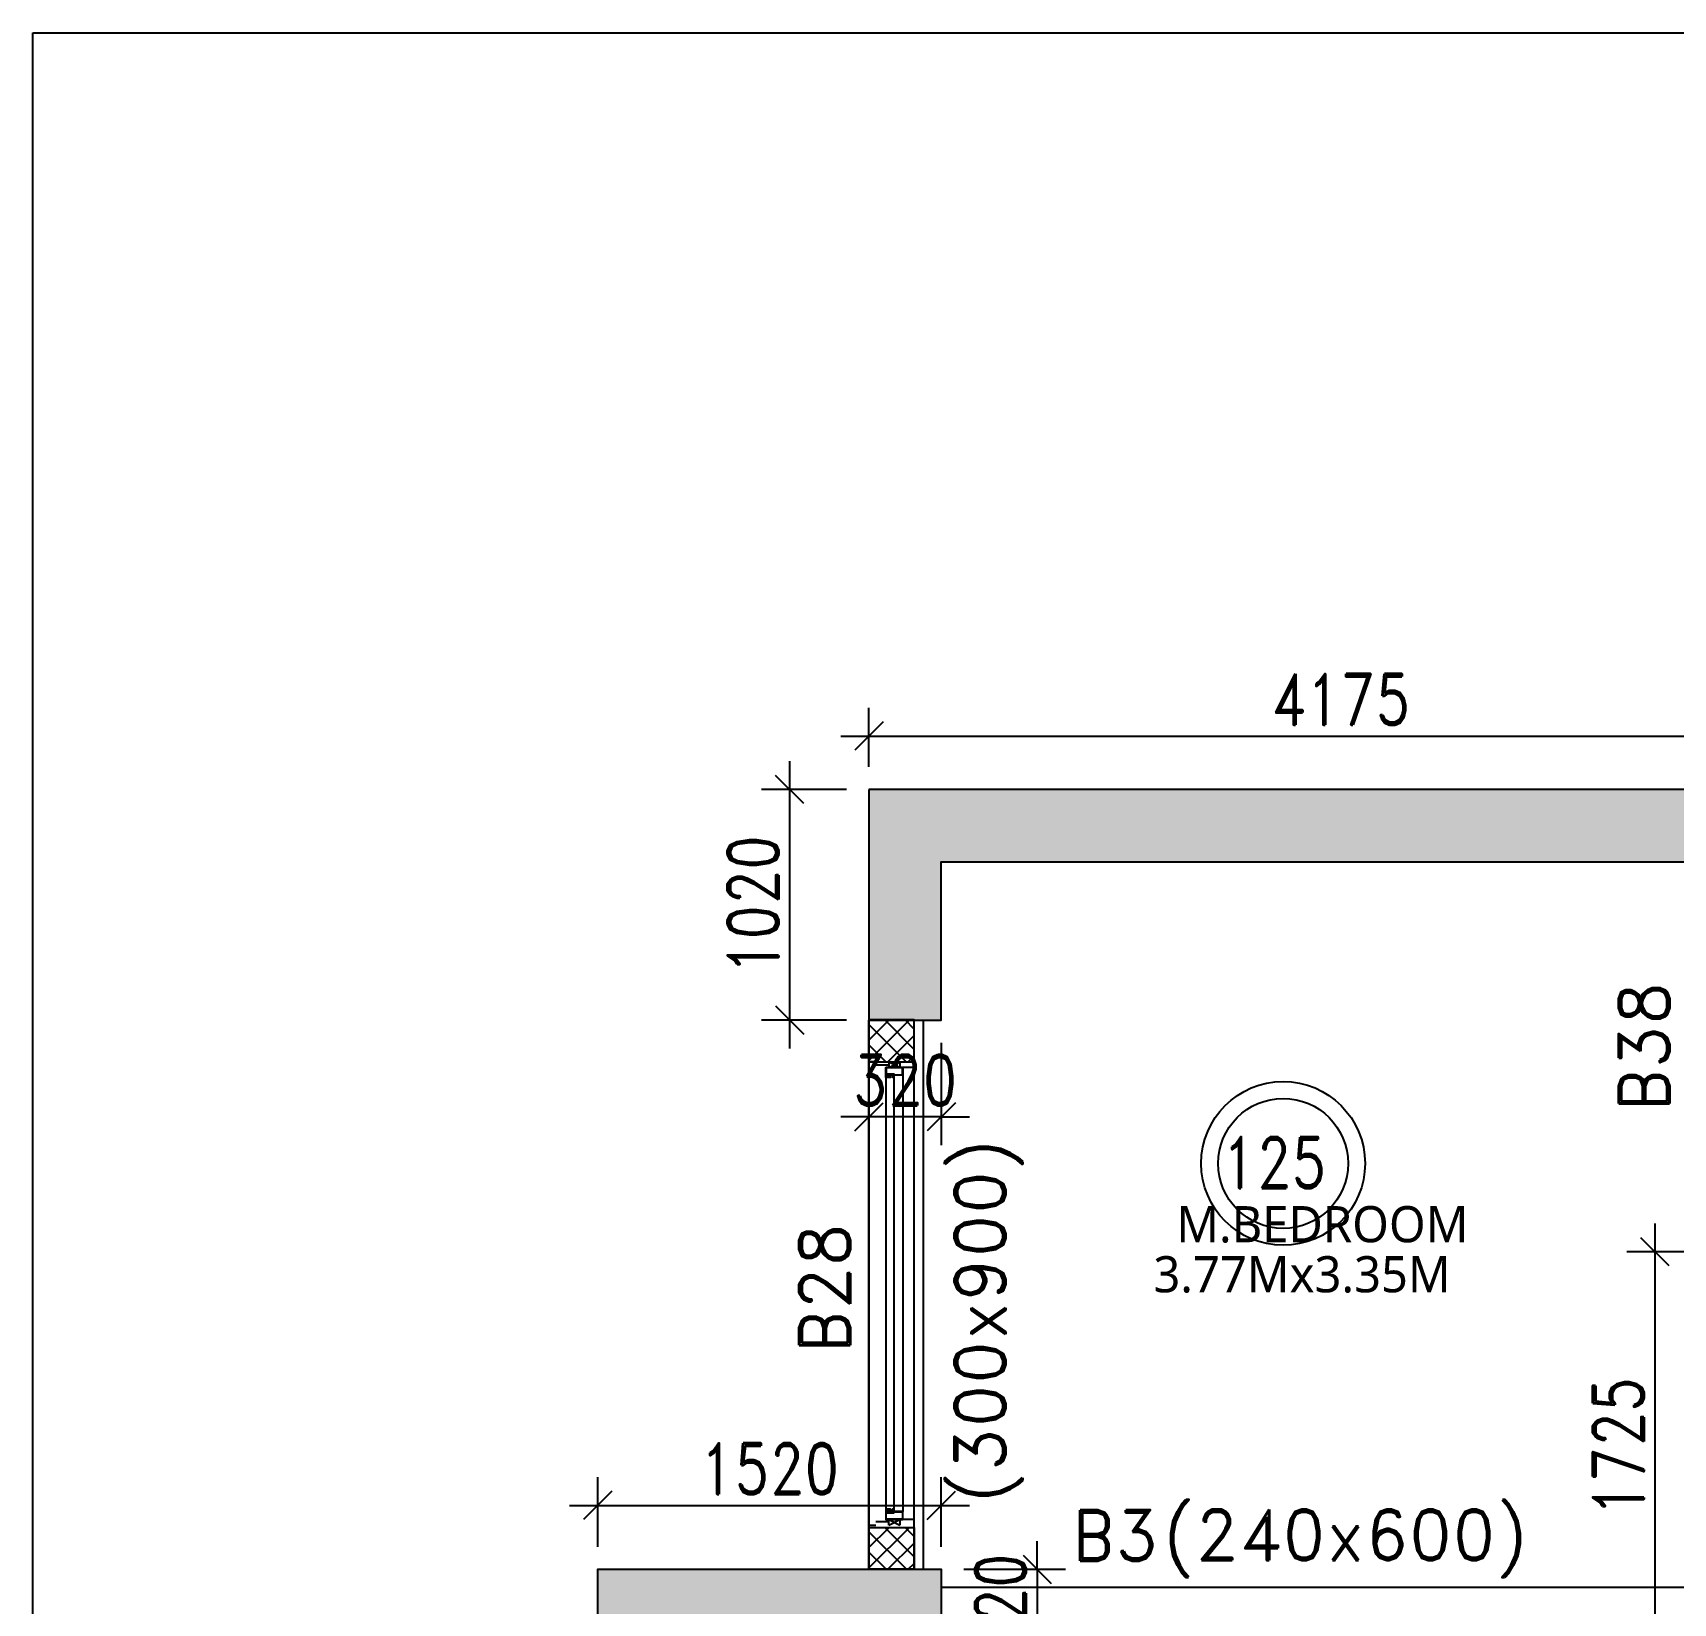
# Model space of a CAD drawing. Header units: millimetres. Extents: x 2061841 to 105821645, y -77612 to 48520811.
# Drawn here: x 105521977 to 105529234, y 48448272 to 48455220 of the extents above; entities that cross this region are included whole.
import ezdxf

# ---------------------------------------------------------------- set-up
doc = ezdxf.new("R2010")
doc.units = ezdxf.units.MM
doc.header["$LTSCALE"] = 10
doc.header["$MEASUREMENT"] = 0
doc.linetypes.add('$0$HIDDEN', pattern=[0.375, 0.25, -0.125])
for name, color, linetype in [('A-ANNO-LABL', 140, 'Continuous'), ('A-GLAZ-FRAM', 74, 'Continuous'), ('A-WALL', 3, 'Continuous'), ('A-WALL-CILL', 140, 'Continuous'), ('A-WALL-FNSH', 8, 'Continuous'), ('A-WALL-PATT', 54, 'Continuous'), ('AS-COLS', 2, 'Continuous'), ('S-BEAM', 4, 'Continuous'), ('S-BEAMNO.', 4, 'Continuous'), ('S-OPENING', 6, 'Continuous'), ('S-slab thk.', 2, 'Continuous')]:
    doc.layers.add(name, color=color, linetype=linetype)
doc.layers.add('A-FIRE DOOR', color=1, linetype='Continuous', true_color=0xff0000)
doc.layers.add('S-STRCOL HATCH', color=33, linetype='Continuous', lineweight=9)
doc.styles.add('200', font='romand.shx', dxfattribs={"width": 0.8, "height": 225})
doc.styles.add('Lucida SU', font='l_10646.ttf')
doc.styles.add('RD', font='romand.shx', dxfattribs={"width": 0.9, "height": 225})
doc.dimstyles.new('GR1', dxfattribs={"dimtxt": 225, "dimasz": 125, "dimexe": 125, "dimexo": 100, "dimgap": 50, "dimtad": 1, "dimdec": 0, "dimzin": 3, "dimdsep": 46, "dimtxsty": '200', "dimblk1": 'OBLIQUE', "dimblk2": 'OBLIQUE', "dimsah": 1, "dimcen": 0.0625, "dimdle": 125, "dimclrd": 3, "dimclre": 3, "dimclrt": 2, "dimadec": 0, "dimazin": 0, "dimtfac": 1, "dimtdec": 0, "dimtix": 1, "dimtmove": 0, "dimatfit": 3, "dimfxl": 1, "dimtolj": 1, "dimtzin": 0, "dimarcsym": 0})
pattern_1 = [(135, (101702366.684, 48122568.903), (-44.9012806, -44.9012806), []), (225, (101702366.684, 48122568.903), (44.9012806, -44.9012806), [])]

# ---------------------------------------------------------------- blocks, each defined once
blk = doc.blocks.new('Win clip')
for points in [[(14, 1.1), (14, 9), (17.6, 9), (17.6, 7.8), (18.8, 7.8), (18.8, 9), (20, 9), (20, 10.2), (0, 10.2), (0, 0), (3.4, 0), (3.4, -1.2), (2, -1.2), (2, -2.4), (4.6, -2.4), (4.6, 0), (16.8, 0), (16.8, -1.2), (15.4, -1.2), (15.4, -2.4), (18, -2.4), (18, 1.1)], [(1.2, 9), (12.7, 9), (12.7, 1.1), (1.2, 1.1)]]:
    blk.add_lwpolyline(points, close=True)
at = {"layer": 'Defpoints'}
blk.add_line((28, 2.7), (22, 2.7), dxfattribs=at)
blk = doc.blocks.new('*U672')
at = {"color": 251}
for p, q in [((0, 87.6), (25, 87.6)), ((25, 87.6), (0, 37.6)), ((0, 87.6), (25, 37.6)), ((2050, 87.6), (2025, 87.6)), ((2025, 87.6), (2050, 37.6)), ((2050, 87.6), (2025, 37.6)), ((25, 37.6), (0, 37.6)), ((2025, 37.6), (2050, 37.6))]:
    blk.add_line(p, q, dxfattribs=at)
for p, q in [((70.2, 100.1), (1990, 100.1)), ((60, 25.1), (1990, 25.1)), ((70.4, 65.4), (1990.2, 65.4))]:
    blk.add_line(p, q)
for points in [[(62.5, 70.1), (62.5, 66.6), (55, 66.6), (55, 85.3), (58.8, 85.3), (58.8, 83.6), (60, 83.6), (60, 88.4), (58.8, 88.4), (58.8, 86.7), (55, 86.7), (55, 98.8), (58.8, 98.8), (58.8, 97.1), (60, 97.1), (60, 100.1), (25, 100.1), (25, 25.1), (60, 25.1), (60, 65.4), (70, 65.4), (70, 70.1)], [(1987.5, 70.1), (1987.5, 66.6), (1995, 66.6), (1995, 85.3), (1991.2, 85.3), (1991.2, 83.6), (1990, 83.6), (1990, 88.4), (1991.2, 88.4), (1991.2, 86.7), (1995, 86.7), (1995, 98.8), (1991.2, 98.8), (1991.2, 97.1), (1990, 97.1), (1990, 100.1), (2025, 100.1), (2025, 25.1), (1990, 25.1), (1990, 65.4), (1980, 65.4), (1980, 70.1)], [(69, 69.1), (67.8, 69.1), (67.8, 70.1), (70, 70.1), (67.8, 70.1), (67.8, 69.1), (69, 69.1), (69, 66.6), (63.5, 66.6), (63.5, 69.1)], [(1981, 69.1), (1982.2, 69.1), (1982.2, 70.1), (1980, 70.1), (1982.2, 70.1), (1982.2, 69.1), (1981, 69.1), (1981, 66.6), (1986.5, 66.6), (1986.5, 69.1)]]:
    blk.add_lwpolyline(points)
for points in [[(58.8, 26.3), (26.2, 26.3), (26.2, 98.9), (53.8, 98.9), (53.8, 65.4), (58.8, 65.4)], [(64.7, 80.1), (64.7, 79.1), (63.5, 79.1), (64.7, 79.1), (64.7, 80.1), (62.5, 80.1)], [(1985.3, 80.1), (1985.3, 79.1), (1986.5, 79.1), (1985.3, 79.1), (1985.3, 80.1), (1987.5, 80.1)], [(1991.2, 26.3), (2023.8, 26.3), (2023.8, 98.9), (1996.2, 98.9), (1996.2, 65.4), (1991.2, 65.4)]]:
    blk.add_lwpolyline(points, close=True)
at = {"layer": 'A-WALL-CILL'}
blk.add_line((2025, -25), (25, -25), dxfattribs=at)
blk.add_lwpolyline([(0, 145.1), (0, 175.1), (2050, 175.1), (2050, 145.1)], dxfattribs=at)
at = {"layer": 'A-WALL-FNSH'}
for p, q in [((14.8, 87.6), (14.8, 145.1)), ((2035.2, 87.6), (2035.2, 145.1)), ((25, -25), (25, 35.1)), ((2025, -25), (2025, 35.1))]:
    blk.add_line(p, q, dxfattribs=at)
at = {"rotation": 270}
blk.add_blockref('Win clip', (60, 100.1), dxfattribs=at)
at = {"xscale": -1, "rotation": 90}
blk.add_blockref('Win clip', (1990, 100.1), dxfattribs=at)
blk = doc.blocks.new('_Oblique')
at = {"color": 0, "linetype": 'ByBlock', "lineweight": -2}
blk.add_line((-0.5, -0.5), (0.5, 0.5), dxfattribs=at)
blk = doc.blocks.new('*D857')
at = {"layer": 'AS-COLS', "color": 3, "lineweight": -2, "transparency": 16777216}
for p, q in [((102763419.9, 48546436.3), (102763419.9, 48546561.3)), ((102763095.5, 48546436.3), (102763544.9, 48546436.3)), ((102763419.9, 48546436.3), (102763419.9, 48546116.3)), ((102763095.5, 48546116.3), (102763544.9, 48546116.3)), ((102763419.9, 48546116.3), (102763419.9, 48545991.3))]:
    blk.add_line(p, q, dxfattribs=at)
at = {"layer": 'Defpoints', "color": 0, "transparency": 16777216}
for p in [(102762995.5, 48546436.3), (102762995.5, 48546116.3), (102763419.9, 48546116.3)]:
    blk.add_point(p, dxfattribs=at)
at = {"layer": 'AS-COLS', "color": 3, "lineweight": -2, "transparency": 16777216, "xscale": 125, "yscale": 125, "zscale": 125}
for p, rotation in [((102763419.9, 48546436.3), 270), ((102763419.9, 48546116.3), 90)]:
    blk.add_blockref('_Oblique', p, dxfattribs=dict(at, rotation=rotation))
at = {"layer": 'AS-COLS', "color": 2, "transparency": 16777216, "insert": (102763257.4, 48546276.3), "char_height": 225, "attachment_point": 5, "rotation": 90, "style": '200'}
blk.add_mtext('\\A1;320', dxfattribs=at)
blk = doc.blocks.new('*D858')
at = {"layer": 'AS-COLS', "color": 3, "lineweight": -2, "transparency": 16777216}
for p, q in [((102761475.5, 48546536.3), (102761475.5, 48546843.8)), ((102762995.5, 48546536.3), (102762995.5, 48546843.8)), ((102761350.5, 48546718.8), (102763120.5, 48546718.8))]:
    blk.add_line(p, q, dxfattribs=at)
at = {"layer": 'Defpoints', "color": 0, "transparency": 16777216}
for p in [(102762995.5, 48546718.8), (102761475.5, 48546436.3), (102762995.5, 48546436.3)]:
    blk.add_point(p, dxfattribs=at)
at = {"layer": 'AS-COLS', "color": 3, "lineweight": -2, "transparency": 16777216, "xscale": 125, "yscale": 125, "zscale": 125, "rotation": 180}
blk.add_blockref('_Oblique', (102761475.5, 48546718.8), dxfattribs=at)
at = {"layer": 'AS-COLS', "color": 3, "lineweight": -2, "transparency": 16777216, "xscale": 125, "yscale": 125, "zscale": 125}
blk.add_blockref('_Oblique', (102762995.5, 48546718.8), dxfattribs=at)
at = {"layer": 'AS-COLS', "color": 2, "transparency": 16777216, "insert": (102762235.5, 48546881.3), "char_height": 225, "attachment_point": 5, "style": '200'}
blk.add_mtext('\\A1;1520', dxfattribs=at)
blk = doc.blocks.new('*D859')
at = {"layer": 'AS-COLS', "color": 3, "lineweight": -2, "transparency": 16777216}
for p, q in [((102762675.5, 48548766.1), (102762675.5, 48548313)), ((102762995.5, 48548766.1), (102762995.5, 48548313)), ((102762675.5, 48548438), (102762550.5, 48548438)), ((102762995.5, 48548438), (102762675.5, 48548438)), ((102762995.5, 48548438), (102763120.5, 48548438))]:
    blk.add_line(p, q, dxfattribs=at)
at = {"layer": 'Defpoints', "color": 0, "transparency": 16777216}
for p in [(102762675.5, 48548866.1), (102762995.5, 48548866.1), (102762675.5, 48548438)]:
    blk.add_point(p, dxfattribs=at)
at = {"layer": 'AS-COLS', "color": 3, "lineweight": -2, "transparency": 16777216, "xscale": 125, "yscale": 125, "zscale": 125}
blk.add_blockref('_Oblique', (102762675.5, 48548438), dxfattribs=at)
at = {"layer": 'AS-COLS', "color": 3, "lineweight": -2, "transparency": 16777216, "xscale": 125, "yscale": 125, "zscale": 125, "rotation": 180}
blk.add_blockref('_Oblique', (102762995.5, 48548438), dxfattribs=at)
at = {"layer": 'AS-COLS', "color": 2, "transparency": 16777216, "insert": (102762835.5, 48548600.5), "char_height": 225, "attachment_point": 5, "style": '200'}
blk.add_mtext('\\A1;320', dxfattribs=at)
blk = doc.blocks.new('*D860')
at = {"layer": 'AS-COLS', "color": 3, "lineweight": -2, "transparency": 16777216}
for p, q in [((102762325.1, 48548741.1), (102762325.1, 48550011.3)), ((102762575.5, 48549886.3), (102762200.1, 48549886.3)), ((102762575.5, 48548866.1), (102762200.1, 48548866.1))]:
    blk.add_line(p, q, dxfattribs=at)
at = {"layer": 'Defpoints', "color": 0, "transparency": 16777216}
for p in [(102762325.1, 48549886.3), (102762675.5, 48549886.3), (102762675.5, 48548866.1)]:
    blk.add_point(p, dxfattribs=at)
at = {"layer": 'AS-COLS', "color": 3, "lineweight": -2, "transparency": 16777216, "xscale": 125, "yscale": 125, "zscale": 125}
for p, rotation in [((102762325.1, 48549886.3), 90), ((102762325.1, 48548866.1), 270)]:
    blk.add_blockref('_Oblique', p, dxfattribs=dict(at, rotation=rotation))
at = {"layer": 'AS-COLS', "color": 2, "transparency": 16777216, "insert": (102762162.6, 48549376.2), "char_height": 225, "attachment_point": 5, "rotation": 90, "style": '200'}
blk.add_mtext('\\A1;1020', dxfattribs=at)
blk = doc.blocks.new('*D861')
at = {"layer": 'AS-COLS', "color": 3, "lineweight": -2, "transparency": 16777216}
for p, q in [((102762675.5, 48549986.3), (102762675.5, 48550247.8)), ((102766850.5, 48549986.3), (102766850.5, 48550247.8)), ((102762550.5, 48550122.8), (102766975.5, 48550122.8))]:
    blk.add_line(p, q, dxfattribs=at)
at = {"layer": 'Defpoints', "color": 0, "transparency": 16777216}
for p in [(102766850.5, 48550122.8), (102762675.5, 48549886.3), (102766850.5, 48549886.3)]:
    blk.add_point(p, dxfattribs=at)
at = {"layer": 'AS-COLS', "color": 3, "lineweight": -2, "transparency": 16777216, "xscale": 125, "yscale": 125, "zscale": 125, "rotation": 180}
blk.add_blockref('_Oblique', (102762675.5, 48550122.8), dxfattribs=at)
at = {"layer": 'AS-COLS', "color": 3, "lineweight": -2, "transparency": 16777216, "xscale": 125, "yscale": 125, "zscale": 125}
blk.add_blockref('_Oblique', (102766850.5, 48550122.8), dxfattribs=at)
at = {"layer": 'AS-COLS', "color": 2, "transparency": 16777216, "insert": (102764763, 48550285.3), "char_height": 225, "attachment_point": 5, "style": '200'}
blk.add_mtext('\\A1;4175', dxfattribs=at)
blk = doc.blocks.new('*D866')
at = {"layer": 'AS-COLS', "color": 3, "lineweight": -2, "transparency": 16777216}
for p, q in [((102766153.5, 48545990.9), (102766153.5, 48547965.7)), ((102766430.5, 48547840.7), (102766028.5, 48547840.7)), ((102766430.5, 48546115.9), (102766028.5, 48546115.9))]:
    blk.add_line(p, q, dxfattribs=at)
at = {"layer": 'Defpoints', "color": 0, "transparency": 16777216}
for p in [(102766153.5, 48547840.7), (102766530.5, 48547840.7), (102766530.5, 48546115.9)]:
    blk.add_point(p, dxfattribs=at)
at = {"layer": 'AS-COLS', "color": 3, "lineweight": -2, "transparency": 16777216, "xscale": 125, "yscale": 125, "zscale": 125}
for p, rotation in [((102766153.5, 48547840.7), 90), ((102766153.5, 48546115.9), 270)]:
    blk.add_blockref('_Oblique', p, dxfattribs=dict(at, rotation=rotation))
at = {"layer": 'AS-COLS', "color": 2, "transparency": 16777216, "insert": (102765991, 48546978.3), "char_height": 225, "attachment_point": 5, "rotation": 90, "style": '200'}
blk.add_mtext('\\A1;1725', dxfattribs=at)
blk = doc.blocks.new('TOWER-A TYPICAL FLOOR FRAMING PLAN N')
at = {"layer": 'A-WALL-PATT'}
h = blk.add_hatch(dxfattribs=at)
h.set_pattern_fill('ANSI37', color=8, scale=20, angle=90)
h.set_pattern_definition(pattern_1)
h.paths.add_polyline_path([(102762675.5, 48548681.7), (102762875.5, 48548681.7), (102762875.5, 48548866.7), (102762675.5, 48548866.7), (102762675.5, 48548681.7)])
h = blk.add_hatch(dxfattribs=at)
h.set_pattern_fill('ANSI37', color=8, scale=20, angle=90)
h.set_pattern_definition(pattern_1)
h.paths.add_polyline_path([(102762675.5, 48546621.9), (102762875.5, 48546621.9), (102762875.5, 48546436.3), (102762675.5, 48546436.3), (102762675.5, 48546621.9)])
at = {"layer": 'S-STRCOL HATCH'}
h = blk.add_hatch(color=256, dxfattribs=at)
h.dxf.hatch_style = 1
h.paths.add_polyline_path([(102762675.5, 48549887), (102762675.5, 48548866.9), (102762995.5, 48548866.9), (102762995.5, 48549567), (102766850.5, 48549567), (102766850.5, 48549887)])
h = blk.add_hatch(color=256, dxfattribs=at)
h.dxf.hatch_style = 1
h.paths.add_polyline_path([(102761475.5, 48546116.3), (102761475.5, 48546436.3), (102762995.5, 48546436.3), (102762995.5, 48546116.3)])
at = {"layer": 'A-FIRE DOOR'}
blk.add_lwpolyline([(102758976.4, 48553234.4), (102808052.2, 48553234.4), (102808052.2, 48519249.1), (102758976.4, 48519249.1)], close=True, dxfattribs=at)
at = {"layer": 'A-WALL', "color": 8}
for p, q in [((102762675.5, 48546436.3, 0), (102762675.5, 48548866.1, 0)), ((102762875.5, 48546436.3, 0), (102762875.5, 48548866.1, 0)), ((102762675.5, 48548682.1, 0), (102762875.5, 48548682.7)), ((102762675.5, 48546621.9, 0), (102762875.5, 48546621.3))]:
    blk.add_line(p, q, dxfattribs=at)
at = {"layer": 'A-WALL', "color": 8, "elevation": 0}
for points in [[(102762675.5, 48548681.7), (102762875.5, 48548681.7), (102762875.5, 48548866.7), (102762675.5, 48548866.7)], [(102762675.5, 48546621.9), (102762875.5, 48546621.9), (102762875.5, 48546436.3), (102762675.5, 48546436.3)]]:
    blk.add_lwpolyline(points, close=True, dxfattribs=at)
at = {"layer": 'AS-COLS', "color": 1}
for points in [[(102762675.5, 48549886.3), (102762675.5, 48548866.1), (102762995.5, 48548866.1), (102762995.5, 48549566.3), (102766850.5, 48549566.3), (102766850.5, 48549886.3)], [(102761475.5, 48546116.3), (102761475.5, 48546436.3), (102762995.5, 48546436.3), (102762995.5, 48546116.3)]]:
    blk.add_lwpolyline(points, close=True, dxfattribs=at)
at = {"layer": 'S-BEAM'}
blk.add_line((102762675.5, 48548866.1, 0), (102762675.1, 48546436.3, 0), dxfattribs=at)
at = {"layer": 'S-BEAM', "linetype": '$0$HIDDEN'}
for p, q in [((102762915.5, 48548866.1, 0), (102762915.1, 48546436.3, 0)), ((102766530.5, 48546356.3), (102762995.5, 48546356.3))]:
    blk.add_line(p, q, dxfattribs=at)
at = {"layer": 'S-slab thk.'}
for radius in [362.3, 287.3]:
    blk.add_circle((102764507.9, 48548232, 0), radius, dxfattribs=at)
at = {"layer": 'A-GLAZ-FRAM', "color": 252, "xscale": -1, "rotation": 89.99681499126461}
blk.add_blockref('*U672', (102762850.6, 48548682.1, 0), dxfattribs=at)
at = {"layer": 'A-ANNO-LABL', "color": 252, "style": 'Lucida SU'}
for s, p in [('M.BEDROOM', (102764035.2, 48547883.1, 207.4)), ('3.77Mx3.35M', (102763933.9, 48547661.7, 207.4))]:
    blk.add_text(s, height=160, dxfattribs=at).set_placement(p)
at = {"layer": 'S-BEAMNO.', "color": 4, "style": 'RD'}
for s, rotation, p in [('B38', 90.00028, (102766217.4, 48548458.1)), ('B28', 90.00028, (102762592.2, 48547389.5, 0)), ('B3', 0.00028, (102763571.3, 48546473.5))]:
    blk.add_text(s, height=225, rotation=rotation, dxfattribs=at).set_placement(p)
at = {"layer": 'S-BEAMNO.', "color": 2, "style": 'RD'}
for s, rotation, p in [('(300x900)', 90.00028, (102763279.4, 48546734.2, 0)), ('(240x600)', 0.00028, (102763983.2, 48546476.1, 0))]:
    blk.add_text(s, height=225, rotation=rotation, dxfattribs=at).set_placement(p)
at = {"layer": 'S-slab thk.', "style": 'RD', "width": 0.8}
blk.add_text('125', height=225, rotation=0.00028, dxfattribs=at).set_placement((102764236.5, 48548123.2, 0))
at = {"layer": 'AS-COLS', "color": 6}
for base, p1, p2, picture, middle in [((102766850.5, 48550122.8), (102762675.5, 48549886.3), (102766850.5, 48549886.3), '*D861', (102764763, 48550285.3)), ((102762675.5, 48548438), (102762995.5, 48548866.1), (102762675.5, 48548866.1), '*D859', (102762835.5, 48548600.5)), ((102762995.5, 48546718.8), (102761475.5, 48546436.3), (102762995.5, 48546436.3), '*D858', (102762235.5, 48546881.3))]:
    dim = blk.add_linear_dim(base=base, p1=p1, p2=p2, dimstyle='GR1', dxfattribs=at)
    dim.commit()
    dim.dimension.update_dxf_attribs({"geometry": picture, "text_midpoint": middle})
for base, p1, p2, picture, middle in [((102762325.1, 48549886.3), (102762675.5, 48548866.1), (102762675.5, 48549886.3), '*D860', (102762162.6, 48549376.2)), ((102766153.5, 48547840.7), (102766530.5, 48546115.9), (102766530.5, 48547840.7), '*D866', (102765991, 48546978.3)), ((102763419.9, 48546116.3), (102762995.5, 48546436.3), (102762995.5, 48546116.3), '*D857', (102763257.4, 48546276.3))]:
    dim = blk.add_linear_dim(base=base, p1=p1, p2=p2, angle=90, dimstyle='GR1', dxfattribs=at)
    dim.commit()
    dim.dimension.update_dxf_attribs({"geometry": picture, "text_midpoint": middle})

msp = doc.modelspace()

# ---------------------------------------------------------------- block references
at = {"layer": 'S-OPENING'}
msp.add_blockref('TOWER-A TYPICAL FLOOR FRAMING PLAN N', (2763000.3, -98014.7), dxfattribs=at)

doc.saveas('drawing.dxf')
